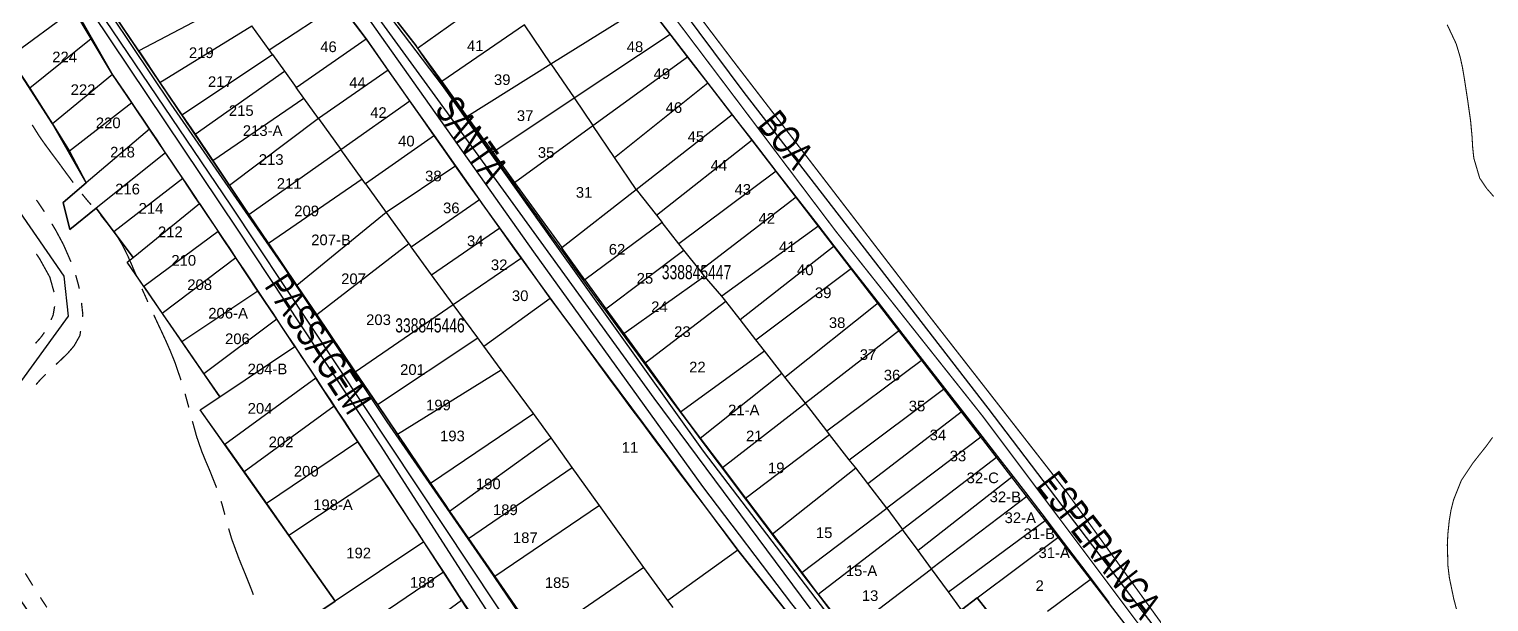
# Model space of a CAD drawing. Extents: x 203640 to 206998, y 4842129 to 4844379.
# Drawn here: x 205422.1 to 205627.9, y 4843683 to 4843763.8 of the extents above; entities that cross this region are included whole.
import ezdxf
from ezdxf.enums import TextEntityAlignment as Align

# ---------------------------------------------------------------- set-up
doc = ezdxf.new("R2010")
doc.units = 0
doc.header["$LTSCALE"] = 1.5
doc.header["$MEASUREMENT"] = 0
doc.linetypes.add('PHANTOMX2', pattern=[5, 2.5, -0.5, 0.5, -0.5, 0.5, -0.5])
doc.linetypes.add('TRACO_25', pattern=[8, 3, -1, 1, -1, 1, -1])
for name, color, linetype in [('CD-MALHA-LOTES', 40, 'CONTINUOUS'), ('CD_TXT_QUADRA', 7, 'CONTINUOUS'), ('HD-CURSO-INTER', 170, 'CONTINUOUS'), ('HD-CURSO-PERENE', 170, 'CONTINUOUS'), ('RU-QUADRAS', 210, 'CONTINUOUS'), ('SV-EIXO-RUA-N-PAV', 6, 'CONTINUOUS'), ('SV-EIXO-RUA-PAV', 20, 'CONTINUOUS'), ('SV-RUA-NAO-PAV-S-GUIA-C-GUIA', 7, 'PHANTOMX2'), ('SV-TXT-RUA-N-PAV-S-GUIA-C-GUIA', 7, 'CONTINUOUS'), ('SV-TXT-RUA-PAV-S-GUIA-C-GUIA', 7, 'CONTINUOUS'), ('Th_NmrPorta', 1, 'CONTINUOUS')]:
    doc.layers.add(name, color=color, linetype=linetype)
doc.styles.add('ARIAL', font='ARIAL.TTF')
doc.styles.get("Standard").update_dxf_attribs({"font": 'ARIAL.TTF'})

msp = doc.modelspace()

# ---------------------------------------------------------------- linework, layer by layer
at = {"layer": 'CD-MALHA-LOTES', "linetype": 'Continuous'}
for points in [[(205476.86, 4843761.14), (205488.49, 4843769.45)], [(205428.39, 4843766.52), (205419.36, 4843759.87)], [(205430.85, 4843762.44), (205428.39, 4843766.52)], [(205450.93, 4843767.74), (205437.57, 4843760.73)], [(205455.93, 4843760.88), (205465.85, 4843767.39)], [(205469.63, 4843762.43), (205465.85, 4843767.39)], [(205495.66, 4843758.89), (205509.16, 4843767.34)], [(205512.45, 4843763.1), (205509.16, 4843767.34)], [(205437.57, 4843760.73), (205434.23, 4843765.69)], [(205440.55, 4843756.3), (205453.48, 4843764.28)], [(205455.93, 4843760.88), (205453.48, 4843764.28)], [(205473.29, 4843765.77), (205476.65, 4843761.43)], [(205491.92, 4843764.4), (205480.28, 4843756.4)], [(205495.66, 4843758.89), (205491.92, 4843764.4)], [(205430.85, 4843762.44), (205422.19, 4843755.48)], [(205433.86, 4843757.43), (205430.85, 4843762.44)], [(205459.75, 4843755.57), (205469.63, 4843762.43)], [(205469.76, 4843762.25), (205469.63, 4843762.43)], [(205472.73, 4843758.04), (205469.76, 4843762.25)], [(205498.92, 4843754.1), (205512.45, 4843763.1)], [(205514.92, 4843759.91), (205512.45, 4843763.1)], [(205437.57, 4843760.73), (205440.55, 4843756.3)], [(205443.64, 4843751.72), (205456.41, 4843760.21)], [(205456.41, 4843760.21), (205455.93, 4843760.88)], [(205456.41, 4843760.21), (205458.1, 4843757.86)], [(205476.65, 4843761.43), (205476.86, 4843761.14)], [(205476.86, 4843761.14), (205480.28, 4843756.4)], [(205419.36, 4843759.87), (205422.19, 4843755.48)], [(205472.73, 4843758.04), (205462.88, 4843751.22)], [(205475.79, 4843753.69), (205472.73, 4843758.04)], [(205483.82, 4843751.49), (205495.66, 4843758.89)], [(205495.66, 4843758.89), (205498.92, 4843754.1)], [(205501.56, 4843750.2), (205514.92, 4843759.91)], [(205517.76, 4843756.24), (205514.92, 4843759.91)], [(205433.86, 4843757.43), (205425.39, 4843750.47)], [(205436.57, 4843753.4), (205433.86, 4843757.43)], [(205440.55, 4843756.3), (205443.64, 4843751.72)], [(205445.49, 4843748.98), (205458.1, 4843757.86)], [(205458.1, 4843757.86), (205459.75, 4843755.57)], [(205480.28, 4843756.4), (205483.82, 4843751.49)], [(205504.6, 4843745.7), (205517.76, 4843756.24)], [(205521.22, 4843751.78), (205517.76, 4843756.24)], [(205422.19, 4843755.48), (205425.39, 4843750.47)], [(205447.99, 4843745.27), (205460.83, 4843754.06)], [(205460.83, 4843754.06), (205459.75, 4843755.57)], [(205462.88, 4843751.22), (205460.83, 4843754.06)], [(205487.45, 4843746.47), (205498.92, 4843754.1)], [(205498.92, 4843754.1), (205501.56, 4843750.2)], [(205436.57, 4843753.4), (205427.82, 4843746.61)], [(205439.07, 4843749.69), (205436.57, 4843753.4)], [(205466.05, 4843746.82), (205475.79, 4843753.69)], [(205479.23, 4843748.81), (205475.79, 4843753.69)], [(205425.39, 4843750.47), (205427.82, 4843746.61)], [(205443.64, 4843751.72), (205445.49, 4843748.98)], [(205462.88, 4843751.22), (205450.36, 4843741.75)], [(205462.88, 4843751.22), (205466.05, 4843746.82)], [(205483.82, 4843751.49), (205487.45, 4843746.47)], [(205490.54, 4843742.19), (205501.56, 4843750.2)], [(205504.6, 4843745.7), (205501.56, 4843750.2)], [(205507.66, 4843741.18), (205521.22, 4843751.78)], [(205524.01, 4843748.18), (205521.22, 4843751.78)], [(205439.07, 4843749.69), (205430.17, 4843742.15)], [(205441.31, 4843746.37), (205439.07, 4843749.69)], [(205445.49, 4843748.98), (205447.99, 4843745.27)], [(205479.23, 4843748.81), (205469.54, 4843741.98)], [(205482.26, 4843744.52), (205479.23, 4843748.81)], [(205510.53, 4843737.55), (205524.01, 4843748.18)], [(205527.43, 4843743.77), (205524.01, 4843748.18)], [(205427.82, 4843746.61), (205430.17, 4843742.15)], [(205441.31, 4843746.37), (205431.55, 4843738.55)], [(205443.77, 4843742.72), (205441.31, 4843746.37)], [(205453.1, 4843737.69), (205466.05, 4843746.82)], [(205469.04, 4843742.66), (205466.05, 4843746.82)], [(205487.45, 4843746.47), (205490.54, 4843742.19)], [(205507.66, 4843741.18), (205504.6, 4843745.7)], [(205447.99, 4843745.27), (205450.36, 4843741.75)], [(205482.26, 4843744.52), (205472.45, 4843737.94)], [(205485.6, 4843739.78), (205482.26, 4843744.52)], [(205527.43, 4843743.77), (205513.7, 4843733.54)], [(205527.62, 4843743.52), (205527.43, 4843743.77)], [(205430.17, 4843742.15), (205426.9, 4843739.38)], [(205443.77, 4843742.72), (205434.05, 4843735.23)], [(205445.58, 4843740.04), (205443.77, 4843742.72)], [(205450.36, 4843741.75), (205453.1, 4843737.69)], [(205469.04, 4843742.66), (205455.86, 4843733.59)], [(205469.54, 4843741.98), (205469.04, 4843742.66)], [(205469.54, 4843741.98), (205472.45, 4843737.94)], [(205490.54, 4843742.19), (205497.18, 4843732.99)], [(205530.23, 4843740.17), (205527.62, 4843743.52)], [(205446.14, 4843739.2), (205445.58, 4843740.04)], [(205475.95, 4843733.09), (205485.6, 4843739.78)], [(205485.99, 4843739.23), (205485.6, 4843739.78)], [(205497.18, 4843732.99), (205507.66, 4843741.18)], [(205507.66, 4843741.18), (205510.53, 4843737.55)], [(205516.69, 4843729.75), (205530.23, 4843740.17)], [(205533.41, 4843736.07), (205530.23, 4843740.17)], [(205426.9, 4843739.38), (205427.83, 4843735.56)], [(205427.83, 4843735.56), (205431.55, 4843738.55)], [(205431.55, 4843738.55), (205434.05, 4843735.23)], [(205436.76, 4843731.62), (205446.14, 4843739.2)], [(205446.14, 4843739.2), (205448.77, 4843735.25)], [(205453.1, 4843737.69), (205455.86, 4843733.59)], [(205472.45, 4843737.94), (205459.85, 4843727.67)], [(205472.45, 4843737.94), (205475.62, 4843733.53)], [(205488.44, 4843735.8), (205485.99, 4843739.23)], [(205510.53, 4843737.55), (205511.33, 4843736.54)], [(205478.83, 4843729.16), (205488.44, 4843735.8)], [(205491.49, 4843731.54), (205488.44, 4843735.8)], [(205511.33, 4843736.54), (205500.46, 4843728.45)], [(205513.7, 4843733.54), (205511.33, 4843736.54)], [(205533.41, 4843736.07), (205519.73, 4843726.13)], [(205535.6, 4843733.25), (205533.41, 4843736.07)], [(205434.05, 4843735.23), (205436.76, 4843731.62)], [(205448.77, 4843735.25), (205438.27, 4843727.51)], [(205451.24, 4843731.54), (205448.77, 4843735.25)], [(205455.86, 4843733.59), (205455.98, 4843733.41)], [(205455.98, 4843733.41), (205459.85, 4843727.67)], [(205475.62, 4843733.53), (205462.65, 4843723.54)], [(205475.62, 4843733.53), (205475.95, 4843733.09)], [(205514.4, 4843732.65), (205513.7, 4843733.54)], [(205435.91, 4843730.94), (205436.76, 4843731.62)], [(205451.24, 4843731.54), (205440.88, 4843723.72)], [(205454.36, 4843726.87), (205451.24, 4843731.54)], [(205478.83, 4843729.16), (205475.95, 4843733.09)], [(205481.9, 4843724.97), (205491.49, 4843731.54)], [(205495.56, 4843725.86), (205491.49, 4843731.54)], [(205497.42, 4843732.65), (205497.18, 4843732.99)], [(205500.46, 4843728.45), (205497.42, 4843732.65)], [(205503.41, 4843724.37), (205514.4, 4843732.65)], [(205516.69, 4843729.75), (205514.4, 4843732.65)], [(205522.34, 4843722.84), (205535.6, 4843733.25)], [(205538.04, 4843730.11), (205535.6, 4843733.25)], [(205438.27, 4843727.51), (205435.91, 4843730.94)], [(205517.31, 4843728.96), (205516.69, 4843729.75)], [(205524.55, 4843720.01), (205538.04, 4843730.11)], [(205541.82, 4843725.26), (205538.04, 4843730.11)], [(205438.27, 4843727.51), (205440.88, 4843723.72)], [(205459.85, 4843727.67), (205462.65, 4843723.54)], [(205481.9, 4843724.97), (205478.83, 4843729.16)], [(205500.46, 4843728.45), (205503.41, 4843724.37)], [(205505.94, 4843720.87), (205517.31, 4843728.96)], [(205519.73, 4843726.13), (205517.31, 4843728.96)], [(205454.36, 4843726.87), (205443.65, 4843719.7)], [(205457.01, 4843722.89), (205454.36, 4843726.87)], [(205486.22, 4843719.09), (205495.56, 4843725.86)], [(205522.03, 4843690.34), (205495.56, 4843725.86)], [(205508.94, 4843716.73), (205520.33, 4843725.43)], [(205520.33, 4843725.43), (205519.73, 4843726.13)], [(205522.34, 4843722.84), (205520.33, 4843725.43)], [(205528.65, 4843714.74), (205541.82, 4843725.26)], [(205544.86, 4843721.34), (205541.82, 4843725.26)], [(205440.88, 4843723.72), (205443.65, 4843719.7)], [(205462.65, 4843723.54), (205468.08, 4843715.49)], [(205468.08, 4843715.49), (205481.9, 4843724.97)], [(205485.34, 4843720.28), (205481.9, 4843724.97)], [(205503.41, 4843724.37), (205505.94, 4843720.87)], [(205457.01, 4843722.89), (205446.74, 4843715.21)], [(205459.58, 4843719.03), (205457.01, 4843722.89)], [(205524.55, 4843720.01), (205522.34, 4843722.84)], [(205544.86, 4843721.34), (205531.53, 4843711.04)], [(205548.04, 4843717.24), (205544.86, 4843721.34)], [(205443.65, 4843719.7), (205446.74, 4843715.21)], [(205448.98, 4843711.95), (205459.58, 4843719.03)], [(205459.58, 4843719.03), (205462.51, 4843714.6)], [(205471.21, 4843710.86), (205485.34, 4843720.28)], [(205486.22, 4843719.09), (205485.34, 4843720.28)], [(205488.66, 4843715.75), (205486.22, 4843719.09)], [(205505.94, 4843720.87), (205508.94, 4843716.73)], [(205525.75, 4843718.46), (205524.55, 4843720.01)], [(205513.92, 4843709.85), (205525.75, 4843718.46)], [(205528.23, 4843715.28), (205525.75, 4843718.46)], [(205534.55, 4843707.16), (205548.04, 4843717.24)], [(205551.18, 4843713.2), (205548.04, 4843717.24)], [(205446.74, 4843715.21), (205448.98, 4843711.95)], [(205468.08, 4843715.49), (205471.21, 4843710.86)], [(205474.02, 4843706.7), (205488.66, 4843715.75)], [(205493.19, 4843709.59), (205488.66, 4843715.75)], [(205508.94, 4843716.73), (205513.92, 4843709.85)], [(205516.69, 4843706.14), (205528.23, 4843715.28)], [(205528.65, 4843714.74), (205528.23, 4843715.28)], [(205462.51, 4843714.6), (205449.68, 4843705.24)], [(205465.1, 4843710.66), (205462.51, 4843714.6)], [(205531.53, 4843711.04), (205528.65, 4843714.74)], [(205537.72, 4843703.08), (205551.18, 4843713.2)], [(205553.68, 4843709.98), (205551.18, 4843713.2)], [(205446.24, 4843710.12), (205448.98, 4843711.95)], [(205471.21, 4843710.86), (205474.02, 4843706.7)], [(205519.83, 4843701.99), (205531.53, 4843711.04)], [(205534.55, 4843707.16), (205531.53, 4843711.04)], [(205449.68, 4843705.24), (205446.24, 4843710.12)], [(205465.1, 4843710.66), (205452.4, 4843701.38)], [(205468.42, 4843705.63), (205465.1, 4843710.66)], [(205478.7, 4843699.77), (205493.19, 4843709.59)], [(205495.68, 4843706.18), (205493.19, 4843709.59)], [(205513.92, 4843709.85), (205514.57, 4843708.95)], [(205514.57, 4843708.95), (205516.69, 4843706.14)], [(205540.33, 4843699.72), (205553.68, 4843709.98)], [(205556.45, 4843706.41), (205553.68, 4843709.98)], [(205474.02, 4843706.7), (205478.7, 4843699.77)], [(205523.11, 4843697.65), (205534.95, 4843706.64)], [(205534.95, 4843706.64), (205534.55, 4843707.16)], [(205537.72, 4843703.08), (205534.95, 4843706.64)], [(205449.68, 4843705.24), (205452.4, 4843701.38)], [(205468.42, 4843705.63), (205455.56, 4843696.89)], [(205471.52, 4843700.93), (205468.42, 4843705.63)], [(205481.38, 4843695.83), (205495.68, 4843706.18)], [(205498.67, 4843702), (205495.68, 4843706.18)], [(205516.69, 4843706.14), (205519.83, 4843701.99)], [(205556.45, 4843706.41), (205543.02, 4843696.26)], [(205558.67, 4843703.56), (205556.45, 4843706.41)], [(205538.62, 4843701.93), (205537.72, 4843703.08)], [(205558.67, 4843703.56), (205545.22, 4843693.27)], [(205560.82, 4843700.78), (205558.67, 4843703.56)], [(205452.4, 4843701.38), (205455.56, 4843696.89)], [(205471.52, 4843700.93), (205458.72, 4843692.41)], [(205477.74, 4843691.5), (205471.52, 4843700.93)], [(205484.04, 4843691.99), (205498.67, 4843702)], [(205502.5, 4843696.64), (205498.67, 4843702)], [(205519.83, 4843701.99), (205523.11, 4843697.65)], [(205526.9, 4843692.63), (205538.62, 4843701.93)], [(205540.33, 4843699.72), (205538.62, 4843701.93)], [(205560.82, 4843700.78), (205547.41, 4843690.28)], [(205562.95, 4843698.04), (205560.82, 4843700.78)], [(205478.7, 4843699.77), (205480.74, 4843696.75)], [(205543.02, 4843696.26), (205540.33, 4843699.72)], [(205455.56, 4843696.89), (205458.72, 4843692.41)], [(205480.74, 4843696.75), (205481.38, 4843695.83)], [(205502.5, 4843696.64), (205487.76, 4843686.6)], [(205508.76, 4843687.9), (205502.5, 4843696.64)], [(205523.11, 4843697.65), (205526.9, 4843692.63)], [(205562.95, 4843698.04), (205549.31, 4843687.7)], [(205563.23, 4843697.68), (205562.95, 4843698.04)], [(205565.51, 4843694.67), (205563.23, 4843697.68)], [(205481.38, 4843695.83), (205484.04, 4843691.99)], [(205531.02, 4843687.19), (205543.02, 4843696.26)], [(205543.02, 4843696.26), (205545.22, 4843693.27)], [(205551.69, 4843684.45), (205565.51, 4843694.67)], [(205567.32, 4843692.28), (205565.51, 4843694.67)], [(205458.72, 4843692.41), (205465.26, 4843683.12)], [(205526.9, 4843692.63), (205531.02, 4843687.19)], [(205533.32, 4843684.15), (205545.22, 4843693.27)], [(205547.41, 4843690.28), (205545.22, 4843693.27)], [(205555.75, 4843683.59), (205567.32, 4843692.28)], [(205571.85, 4843686.28), (205567.32, 4843692.28)], [(205477.74, 4843691.5), (205465.26, 4843683.12)], [(205480.52, 4843687.22), (205477.74, 4843691.5)], [(205484.04, 4843691.99), (205487.76, 4843686.6)], [(205522.03, 4843690.34), (205512.16, 4843683.23)], [(205522.4, 4843689.85), (205522.03, 4843690.34)], [(205549.31, 4843687.7), (205547.41, 4843690.28)], [(205534.38, 4843674.76), (205522.4, 4843689.85)], [(205480.52, 4843687.22), (205468.83, 4843679.29)], [(205483.07, 4843683.29), (205480.52, 4843687.22)], [(205487.76, 4843686.6), (205493.93, 4843677.69)], [(205508.76, 4843687.9), (205493.93, 4843677.69)], [(205512.16, 4843683.23), (205508.76, 4843687.9)], [(205531.02, 4843687.19), (205533.21, 4843684.29)], [(205537.5, 4843678.74), (205549.31, 4843687.7)], [(205551.69, 4843684.45), (205549.31, 4843687.7)], [(205571.85, 4843686.28), (205565.66, 4843681.68)], [(205574.42, 4843682.89), (205571.85, 4843686.28)], [(205533.21, 4843684.29), (205533.32, 4843684.15)], [(205533.32, 4843684.15), (205537.5, 4843678.74)], [(205553.54, 4843681.93), (205551.69, 4843684.45)], [(205465.26, 4843683.12), (205453.4, 4843675.16)], [(205472.16, 4843675.28), (205483.07, 4843683.29)], [(205487.19, 4843676.93), (205483.07, 4843683.29)], [(205512.87, 4843682.26), (205512.16, 4843683.23)], [(205553.54, 4843681.93), (205555.75, 4843683.59)], [(205555.75, 4843683.59), (205560.34, 4843677.73)]]:
    msp.add_lwpolyline(points, dxfattribs=at)
at = {"layer": 'HD-CURSO-INTER', "const_width": 0.18}
for points in [[(205423.5, 4843748.77), (205422.54, 4843750.31)], [(205423.6, 4843748.62), (205423.5, 4843748.77)], [(205424.36, 4843747.54), (205423.6, 4843748.62)], [(205424.77, 4843746.99), (205424.36, 4843747.54)], [(205425.25, 4843746.33), (205424.77, 4843746.99)], [(205425.36, 4843746.19), (205425.25, 4843746.33)], [(205426.54, 4843744.6), (205425.36, 4843746.19)], [(205426.55, 4843744.58), (205426.54, 4843744.6)], [(205427.42, 4843743.39), (205426.55, 4843744.58)], [(205427.73, 4843742.97), (205427.42, 4843743.39)], [(205428.33, 4843742.16), (205427.73, 4843742.97)], [(205430.38, 4843739.57), (205429.55, 4843740.58)], [(205430.84, 4843739.05), (205430.38, 4843739.57)], [(205432.4, 4843737.33), (205432.18, 4843737.57)], [(205432.82, 4843736.8), (205432.4, 4843737.33)], [(205434.27, 4843735), (205432.82, 4843736.8)], [(205434.63, 4843734.41), (205434.27, 4843735)], [(205435.24, 4843733.38), (205434.63, 4843734.41)], [(205435.6, 4843732.67), (205435.24, 4843733.38)], [(205435.91, 4843732.04), (205435.6, 4843732.67)], [(205436.04, 4843731.77), (205435.91, 4843732.04)], [(205436.53, 4843730.66), (205436.04, 4843731.77)], [(205436.84, 4843729.93), (205436.53, 4843730.66)], [(205437.23, 4843729.01), (205436.84, 4843729.93)], [(205438.84, 4843725.35), (205438.02, 4843727.18)], [(205440.17, 4843722.45), (205439.67, 4843723.53)], [(205440.51, 4843721.72), (205440.17, 4843722.45)], [(205440.81, 4843721.09), (205440.51, 4843721.72)], [(205440.94, 4843720.81), (205440.81, 4843721.09)], [(205441.44, 4843719.72), (205440.94, 4843720.81)], [(205441.76, 4843718.99), (205441.44, 4843719.72)], [(205442.04, 4843718.35), (205441.76, 4843718.99)], [(205442.15, 4843718.07), (205442.04, 4843718.35)], [(205442.68, 4843716.76), (205442.15, 4843718.07)], [(205442.87, 4843716.2), (205442.68, 4843716.76)], [(205443.51, 4843714.31), (205442.87, 4843716.2)], [(205444.56, 4843710.66), (205444.09, 4843712.39)], [(205444.61, 4843710.46), (205444.56, 4843710.66)], [(205445.73, 4843706.31), (205445.12, 4843708.53)], [(205445.96, 4843705.65), (205445.73, 4843706.31)], [(205446.46, 4843704.2), (205445.96, 4843705.65)], [(205446.64, 4843703.77), (205446.46, 4843704.2)], [(205447.03, 4843702.81), (205446.64, 4843703.77)], [(205447.41, 4843701.93), (205447.03, 4843702.81)], [(205447.62, 4843701.43), (205447.41, 4843701.93)], [(205447.79, 4843701), (205447.62, 4843701.43)], [(205448.53, 4843699.14), (205447.79, 4843701)], [(205449.33, 4843696.69), (205449.16, 4843697.25)], [(205449.44, 4843696.29), (205449.33, 4843696.69)], [(205449.7, 4843695.32), (205449.44, 4843696.29)], [(205450.66, 4843691.92), (205450.22, 4843693.39)], [(205450.82, 4843691.48), (205450.66, 4843691.92)], [(205451.69, 4843689.11), (205450.82, 4843691.48)], [(205451.87, 4843688.67), (205451.69, 4843689.11)], [(205452.26, 4843687.72), (205451.87, 4843688.67)], [(205452.63, 4843686.82), (205452.26, 4843687.72)], [(205452.86, 4843686.25), (205452.63, 4843686.82)], [(205453, 4843685.89), (205452.86, 4843686.25)], [(205453.42, 4843684.85), (205453, 4843685.89)], [(205453.72, 4843684.03), (205453.42, 4843684.85)]]:
    msp.add_lwpolyline(points, dxfattribs=at)
at = {"layer": 'HD-CURSO-PERENE', "const_width": 0.15}
for points in [[(205628.55, 4843740.21), (205627.55, 4843741.36), (205626.58, 4843742.8), (205625.75, 4843745.62), (205625.59, 4843747.14), (205625.5, 4843748.69), (205625.3, 4843750.86), (205624.88, 4843753.82), (205624.64, 4843755.38), (205624.41, 4843756.87), (205624.16, 4843758.36), (205623.84, 4843759.83), (205623.27, 4843761.73), (205622, 4843764.43)], [(205628.13, 4843669.96), (205627.32, 4843671.23), (205625.88, 4843673.84), (205625.18, 4843675.54), (205624.29, 4843678.41), (205623.89, 4843679.86), (205623.3, 4843682.04), (205622.92, 4843683.49), (205622.31, 4843686.42), (205622.11, 4843688.06), (205622.02, 4843691.06), (205622.09, 4843692.57), (205622.28, 4843694.43), (205622.53, 4843695.93), (205622.89, 4843697.4), (205623.99, 4843700.17), (205625.65, 4843702.65), (205626.58, 4843703.84), (205627.52, 4843705.02), (205628.4, 4843706.24)]]:
    msp.add_lwpolyline(points, dxfattribs=at)
at = {"layer": 'RU-QUADRAS', "color": 6, "linetype": 'Continuous'}
for points in [[(205431.1, 4843819.94), (205454.71, 4843838.06), (205583.99, 4843670.25), (205572.82, 4843661.82), (205555.75, 4843683.59), (205553.54, 4843681.93), (205570.1, 4843659.88), (205558.68, 4843651.62, -0.01505), (205476.65, 4843761.43)], [(205410.36, 4843803.33), (205428.26, 4843817.26), (205469.63, 4843762.43, 0.011994), (205522.03, 4843690.34), (205555.47, 4843648.2), (205544.86, 4843640.02), (205534.74, 4843652.82), (205532.43, 4843651.06), (205542.53, 4843638.66), (205528.39, 4843627.55), (205526.33, 4843629.99), (205528.71, 4843631.98), (205498.38, 4843671.26), (205480.74, 4843696.75), (205430.31, 4843771.52, 0.033602)], [(205252.83, 4843713.55), (205272.81, 4843726.29, 0.004789), (205422.97, 4843536.3), (205464.28, 4843483.06), (205445.32, 4843469.18), (205381.53, 4843551.86)]]:
    msp.add_lwpolyline(points, format="xyb", close=True, dxfattribs=at)
msp.add_lwpolyline([(205423.04, 4843776.39), (205433.92, 4843757.33, -0.005546), (205498.74, 4843659.13), (205474.7, 4843641.28), (205464.83, 4843636.57), (205461.58, 4843643.51), (205465.71, 4843645.67), (205463.86, 4843649.28), (205456.93, 4843659.17), (205469.52, 4843666.89), (205468.33, 4843668.66), (205461.64, 4843663.71), (205453.4, 4843675.16), (205465.26, 4843683.12), (205446.24, 4843710.12), (205448.98, 4843711.95), (205435.91, 4843730.94), (205436.76, 4843731.62), (205431.55, 4843738.55), (205427.83, 4843735.56), (205426.9, 4843739.38), (205430.17, 4843742.15), (205425.39, 4843750.47), (205394.7, 4843798.18)], format="xyb", dxfattribs=at)
at = {"layer": 'SV-EIXO-RUA-N-PAV'}
for points in [[(205408.87, 4843804.54), (205429.65, 4843820.23), (205435.13, 4843824.36), (205456.68, 4843840.28), (205503.83, 4843780.42), (205522.86, 4843754.86), (205557.25, 4843710.35), (205587.66, 4843670.37), (205590.39, 4843663.93)], [(205276.5, 4843724.69), (205297.92, 4843737.43), (205311.57, 4843745.6), (205318.29, 4843749.63), (205339.91, 4843764.33), (205366.22, 4843780.29), (205382.83, 4843790.61), (205388.78, 4843788.74), (205394.42, 4843781.23), (205420.74, 4843738.05), (205427.01, 4843728.98), (205427.63, 4843723.35), (205421.05, 4843714.28), (205413.85, 4843705.83), (205413.85, 4843698.01), (205418.18, 4843687.21), (205424.92, 4843677.36), (205433.83, 4843665.83), (205439.12, 4843655.73), (205436.23, 4843649.97), (205406.25, 4843624.8)]]:
    msp.add_lwpolyline(points, dxfattribs=at)
at = {"layer": 'SV-EIXO-RUA-PAV'}
for points in [[(205429.65, 4843820.23), (205463.5, 4843776.18), (205479.69, 4843753.9), (205510.17, 4843711.75), (205533.36, 4843680.51), (205562.17, 4843643.23)], [(205732.43, 4843352.97), (205663.17, 4843445.29), (205624.12, 4843498.42), (205574.2, 4843564.65), (205536.38, 4843614.89), (205531.1, 4843620.44), (205519.97, 4843635.8), (205503.07, 4843660.28), (205495.46, 4843671.3), (205450.55, 4843738.99), (205428.67, 4843771.32), (205414.89, 4843793.39), (205408.87, 4843804.54)]]:
    msp.add_lwpolyline(points, dxfattribs=at)
at = {"layer": 'SV-RUA-NAO-PAV-S-GUIA-C-GUIA', "linetype": 'TRACO_25', "const_width": 0.18, "flags": 128}
for points in [[(205591.06, 4843667.11), (205568.39, 4843698.47), (205548.79, 4843723.61), (205521.46, 4843759.18), (205492.41, 4843797.5), (205471.13, 4843824.45), (205458.6, 4843842.7), (205406.91, 4843805.19)], [(205585.43, 4843670.66), (205556.52, 4843709.22), (205535.8, 4843735.33), (205510.42, 4843768.97), (205494.05, 4843790.91), (205470.21, 4843821.25), (205456.14, 4843839.24), (205454.35, 4843838.46), (205430.83, 4843820.19)]]:
    msp.add_lwpolyline(points, dxfattribs=at)
at = {"layer": 'SV-RUA-NAO-PAV-S-GUIA-C-GUIA', "const_width": 0.18}
for points in [[(205424.26, 4843738.06), (205423.14, 4843739.72)], [(205425.85, 4843735.46), (205425.31, 4843736.36)], [(205426.3, 4843734.62), (205425.85, 4843735.46)], [(205426.93, 4843733.45), (205426.3, 4843734.62)], [(205427.2, 4843732.84), (205426.93, 4843733.45)], [(205423.57, 4843731.45), (205423.12, 4843732.11)], [(205423.67, 4843731.27), (205423.57, 4843731.45)], [(205425.03, 4843728.82), (205423.67, 4843731.27)], [(205428, 4843731), (205427.2, 4843732.84)], [(205429.03, 4843727.84), (205428.67, 4843729.12)], [(205425.08, 4843728.63), (205425.03, 4843728.82)], [(205425.62, 4843726.71), (205425.08, 4843728.63)], [(205429.18, 4843727.19), (205429.03, 4843727.84)], [(205429.68, 4843723.54), (205429.49, 4843725.21)], [(205425.19, 4843722.8), (205425.49, 4843723.47)], [(205425.49, 4843723.47), (205425.7, 4843724.72)], [(205429.63, 4843723.23), (205429.68, 4843723.54)], [(205423.77, 4843720.35), (205424.26, 4843721.04)], [(205429.27, 4843720.59), (205429.36, 4843721.25)], [(205423, 4843719.49), (205423.67, 4843720.23)], [(205423.67, 4843720.23), (205423.77, 4843720.35)], [(205428.01, 4843718.63), (205428.46, 4843719.16)], [(205428.46, 4843719.16), (205429.1, 4843720.3)], [(205429.1, 4843720.3), (205429.27, 4843720.59)], [(205425.89, 4843716.52), (205426.36, 4843716.95)], [(205426.36, 4843716.95), (205427.34, 4843717.89)], [(205427.34, 4843717.89), (205427.48, 4843718.02)], [(205427.48, 4843718.02), (205428.01, 4843718.63)], [(205423.73, 4843714.42), (205424.44, 4843715.14)], [(205423.08, 4843713.68), (205423.73, 4843714.42)], [(205422.62, 4843685.35), (205421.57, 4843687.06)], [(205424.6, 4843682.27), (205423.69, 4843683.67)]]:
    msp.add_lwpolyline(points, dxfattribs=at)
at = {"layer": 'SV-TXT-RUA-PAV-S-GUIA-C-GUIA'}
for points in [[(205561.09, 4843647.96), (205560.37, 4843647.98), (205559.23, 4843648.93), (205539.87, 4843674.56), (205517.16, 4843704.28), (205496.02, 4843733.88), (205480.38, 4843755.85), (205455.57, 4843788.57), (205437.36, 4843811.96), (205430.83, 4843820.19)], [(205557.7, 4843644.09), (205558.68, 4843645.04), (205558.62, 4843646.73), (205548.62, 4843659.09), (205529.64, 4843682.76), (205517.09, 4843699.31), (205493.27, 4843732.42), (205465.68, 4843771.41), (205439.04, 4843805.93), (205429.05, 4843818.75)], [(205500.39, 4843659.78), (205500.54, 4843660.39), (205484.24, 4843685.56), (205471.71, 4843704.98), (205451.49, 4843735.58), (205431.09, 4843766.02), (205416.32, 4843788.71), (205408.03, 4843802.78), (205406.91, 4843805.19)], [(205409.85, 4843803.88), (205425.47, 4843778.08), (205442.1, 4843753.21), (205458.04, 4843730.14), (205472.55, 4843708.43), (205486.89, 4843687.64), (205507.44, 4843657.44), (205528.49, 4843629.99), (205531.75, 4843625.75), (205532.62, 4843625.63)]]:
    msp.add_lwpolyline(points, dxfattribs=at)

# ---------------------------------------------------------------- texts
at = {"layer": 'CD_TXT_QUADRA', "linetype": 'Continuous', "style": 'ARIAL', "width": 0.7}
for s, p in [('338845447', (205511.29, 4843728.54)), ('338845446', (205473.72, 4843721.03))]:
    msp.add_text(s, height=2, dxfattribs=at).set_placement(p)
at = {"layer": 'SV-TXT-RUA-N-PAV-S-GUIA-C-GUIA', "style": 'ARIAL', "width": 0.7}
for s, rotation, p in [('BOA', 309, (205524.66, 4843750.2)), ('ESPERANCA', 308, (205563.94, 4843699.35))]:
    msp.add_text(s, height=4, rotation=rotation, dxfattribs=at).set_placement(p)
at = {"layer": 'SV-TXT-RUA-PAV-S-GUIA-C-GUIA', "style": 'ARIAL', "width": 0.7}
for s, rotation, p in [('SANTA', 305, (205479.16, 4843752.49)), ('PASSAGEM', 303, (205455.19, 4843727.56))]:
    msp.add_text(s, height=4, rotation=rotation, dxfattribs=at).set_placement(p)
at = {"layer": 'Th_NmrPorta', "color": 1}
for s, p in [('41', (205483.83, 4843761.46)), ('224', (205425.36, 4843759.88)), ('219', (205444.63, 4843760.48)), ('46', (205463.14, 4843761.32)), ('48', (205506.34, 4843761.32)), ('49', (205510.14, 4843757.52)), ('222', (205427.96, 4843755.27)), ('217', (205447.31, 4843756.4)), ('44', (205467.22, 4843756.26)), ('39', (205487.63, 4843756.68)), ('215', (205450.26, 4843752.32)), ('42', (205470.18, 4843752.04)), ('37', (205490.86, 4843751.61)), ('46', (205511.83, 4843752.74)), ('220', (205431.51, 4843750.59)), ('213-A', (205452.23, 4843749.5)), ('40', (205474.12, 4843748.02)), ('45', (205514.93, 4843748.66)), ('218', (205433.52, 4843746.46)), ('213', (205454.48, 4843745.42)), ('35', (205493.82, 4843746.41)), ('38', (205477.92, 4843743.1)), ('44', (205518.16, 4843744.58)), ('216', (205434.23, 4843741.25)), ('211', (205457.02, 4843742.04)), ('31', (205499.17, 4843740.78)), ('43', (205521.54, 4843741.2)), ('214', (205437.54, 4843738.53)), ('209', (205459.48, 4843738.17)), ('36', (205480.45, 4843738.6)), ('42', (205524.92, 4843737.12)), ('212', (205440.26, 4843735.22)), ('207-B', (205461.87, 4843734.09)), ('34', (205483.83, 4843733.95)), ('62', (205503.81, 4843732.76)), ('41', (205527.8, 4843733.11)), ('210', (205442.15, 4843731.2)), ('32', (205487.2, 4843730.57)), ('207', (205466.09, 4843728.6)), ('25', (205507.75, 4843728.67)), ('40', (205530.34, 4843729.87)), ('208', (205444.4, 4843727.77)), ('39', (205532.87, 4843726.63)), ('30', (205490.16, 4843726.21)), ('24', (205509.79, 4843724.66)), ('206-A', (205447.36, 4843723.75)), ('203', (205469.61, 4843722.83)), ('38', (205534.84, 4843722.41)), ('23', (205513.03, 4843721.15)), ('206', (205449.72, 4843720.14)), ('22', (205515.14, 4843716.15)), ('37', (205539.2, 4843717.91)), ('204-B', (205452.91, 4843715.88)), ('201', (205474.4, 4843715.8)), ('36', (205542.58, 4843715.02)), ('204', (205452.91, 4843710.33)), ('199', (205478.06, 4843710.8)), ('21-A', (205520.63, 4843710.1)), ('35', (205546.1, 4843710.66)), ('193', (205480.03, 4843706.44)), ('21', (205523.16, 4843706.44)), ('34', (205549.05, 4843706.58)), ('202', (205455.87, 4843705.6)), ('11', (205505.64, 4843704.82)), ('19', (205526.26, 4843701.94)), ('33', (205551.87, 4843703.62)), ('200', (205459.42, 4843701.46)), ('190', (205485.09, 4843699.68)), ('32-C', (205554.26, 4843700.53)), ('32-B', (205557.5, 4843697.85)), ('198-A', (205462.14, 4843696.73)), ('189', (205487.49, 4843696.03)), ('32-A', (205559.61, 4843694.9)), ('187', (205490.3, 4843692.09)), ('15', (205533.01, 4843692.79)), ('31-B', (205562.28, 4843692.65)), ('192', (205466.81, 4843689.93)), ('31-A', (205564.39, 4843689.97)), ('15-A', (205537.23, 4843687.44)), ('188', (205475.8, 4843685.79)), ('185', (205494.8, 4843685.75)), ('2', (205563.97, 4843685.33)), ('13', (205539.48, 4843683.92))]:
    msp.add_text(s, height=1.5, dxfattribs=at).set_placement(p, align=Align.MIDDLE_LEFT)

doc.saveas('drawing.dxf')
